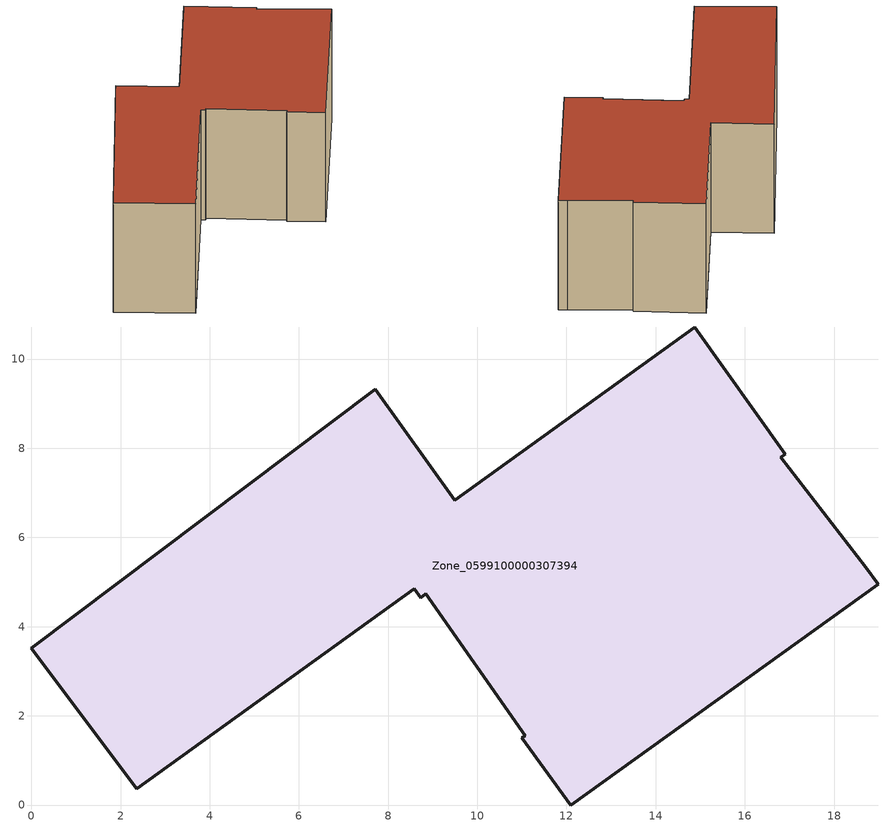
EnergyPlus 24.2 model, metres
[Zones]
Zone_0599100000307394
 floor ground (C_G): 8.84,4.73 8.73,4.65 8.59,4.85 2.36,0.36 0,3.52 7.71,9.32 9.49,6.84 14.88,10.72 16.91,7.87 16.81,7.79 18.72,5.33 18.99,4.95 12.09,0 11,1.51 11.07,1.56 z0
 wall outside (C_F): 9.49,6.84 7.71,9.32 0,3.52 2.36,0.36 8.59,4.85 8.73,4.65 8.84,4.73 11.07,1.56 11,1.51 12.09,0 18.99,4.95 18.72,5.33 16.81,7.79 16.91,7.87 14.88,10.72 9.49,6.84 z0:6.43
 roof outside (C_R): 16.91,7.87 14.88,10.72 9.49,6.84 7.71,9.32 0,3.52 2.36,0.36 8.59,4.85 8.73,4.65 8.84,4.73 11.07,1.56 11,1.51 12.09,0 18.99,4.95 18.72,5.33 16.81,7.79 z6.43
[BUILDING]
Pand.0599100000307394: North Axis=0; Terrain=City; Loads Convergence Tolerance Value=0.04; Temperature Convergence Tolerance Value=0.4; Solar Distribution=FullExterior; Maximum Number of Warmup Days=25; Minimum Number of Warmup Days=1
[Site:Location]
Rotterdam.The.Hague.AP_ZH_NLD Design_Conditions: Latitude=51.96; Longitude=4.45; Time Zone=1; Elevation=-4.5
[SITE:GROUNDTEMPERATURE:BUILDINGSURFACE]
18, 18, 18, 18, 18, 18, 18, 18, 18, 18, 18, 18
[MATERIAL] Thermal Absorptance=0.9; Solar Absorptance=0.7; Visible Absorptance=0.7
Name | Roughness | Thickness | Conductivity | Density | Specific Heat
G.D.1965 | MediumSmooth | 0.15 | 1 | 540 | 1210
F.D.1965 | Rough | 0.3 | 0.857143 | 1920 | 840
R.D.1965 | MediumRough | 0.2 | 0.08 | 1500 | 1000
[CONSTRUCTION]
C_G: G.D.1965
C_F: F.D.1965
C_R: R.D.1965
[ZONE]
Zone_0599100000307394: Type=1; Multiplier=1; Ceiling Height=Autocalculate; Volume=Autocalculate; Floor Area=autocalculate; Part of Total Floor Area=Yes
[ZONEINFILTRATION:DESIGNFLOWRATE]
Infil_Zone_0599100000307394: Zone or ZoneList or Space or SpaceList=Zone_0599100000307394; Schedule=AlwaysOn; Design Flow Rate Calculation Method=Flow/Area; Flow Rate per Floor Area=0.0042; Constant Term Coefficient=1; Temperature Term Coefficient=0; Velocity Term Coefficient=0; Velocity Squared Term Coefficient=0
[HVACTEMPLATE:ZONE:IDEALLOADSAIRSYSTEM]
Zone_0599100000307394: Maximum Heating Supply Air Temperature=50; Minimum Cooling Supply Air Temperature=13; Maximum Heating Supply Air Humidity Ratio=0.0156; Minimum Cooling Supply Air Humidity Ratio=0.0077; Heating Limit=NoLimit; Cooling Limit=NoLimit; Dehumidification Control Type=ConstantSensibleHeatRatio; Cooling Sensible Heat Ratio=0.7; Dehumidification Setpoint=60; Humidification Control Type=None; Humidification Setpoint=30; Outdoor Air Method=None; Outdoor Air Flow Rate per Person=0.00944; Outdoor Air Flow Rate per Zone Floor Area=0; Outdoor Air Flow Rate per Zone=0; Demand Controlled Ventilation Type=None; Outdoor Air Economizer Type=NoEconomizer; Heat Recovery Type=None; Sensible Heat Recovery Effectiveness=0.7; Latent Heat Recovery Effectiveness=0.65
[ZONECONTROL:THERMOSTAT]
ThermostatControl_Zone_0599100000307394: Zone or ZoneList=Zone_0599100000307394; Control Type Schedule=DualSetpointControlType; Control 1=Thermostat_Zone_0599100000307394; Temperature Difference Between Cutout And Setpoint=0
[THERMOSTATSETPOINT:DUALSETPOINT]
Thermostat_Zone_0599100000307394: Heating Setpoint Temperature Schedule=HeatingSetpoint_Zone_0599100000307394; Cooling Setpoint Temperature Schedule=CoolingSetpoint_Zone_0599100000307394
[SCHEDULE:COMPACT]
HeatingSetpoint_Zone_0599100000307394: Through: 12/31, For: AllDays, Until: 24:00, 21
CoolingSetpoint_Zone_0599100000307394: Through: 12/31, For: AllDays, Until: 24:00, 24
DualSetpointControlType: Through: 12/31, For: AllDays, Until: 24:00, 4
AlwaysOn: Through: 12/31, For: AllDays, Until: 24:00, 1
